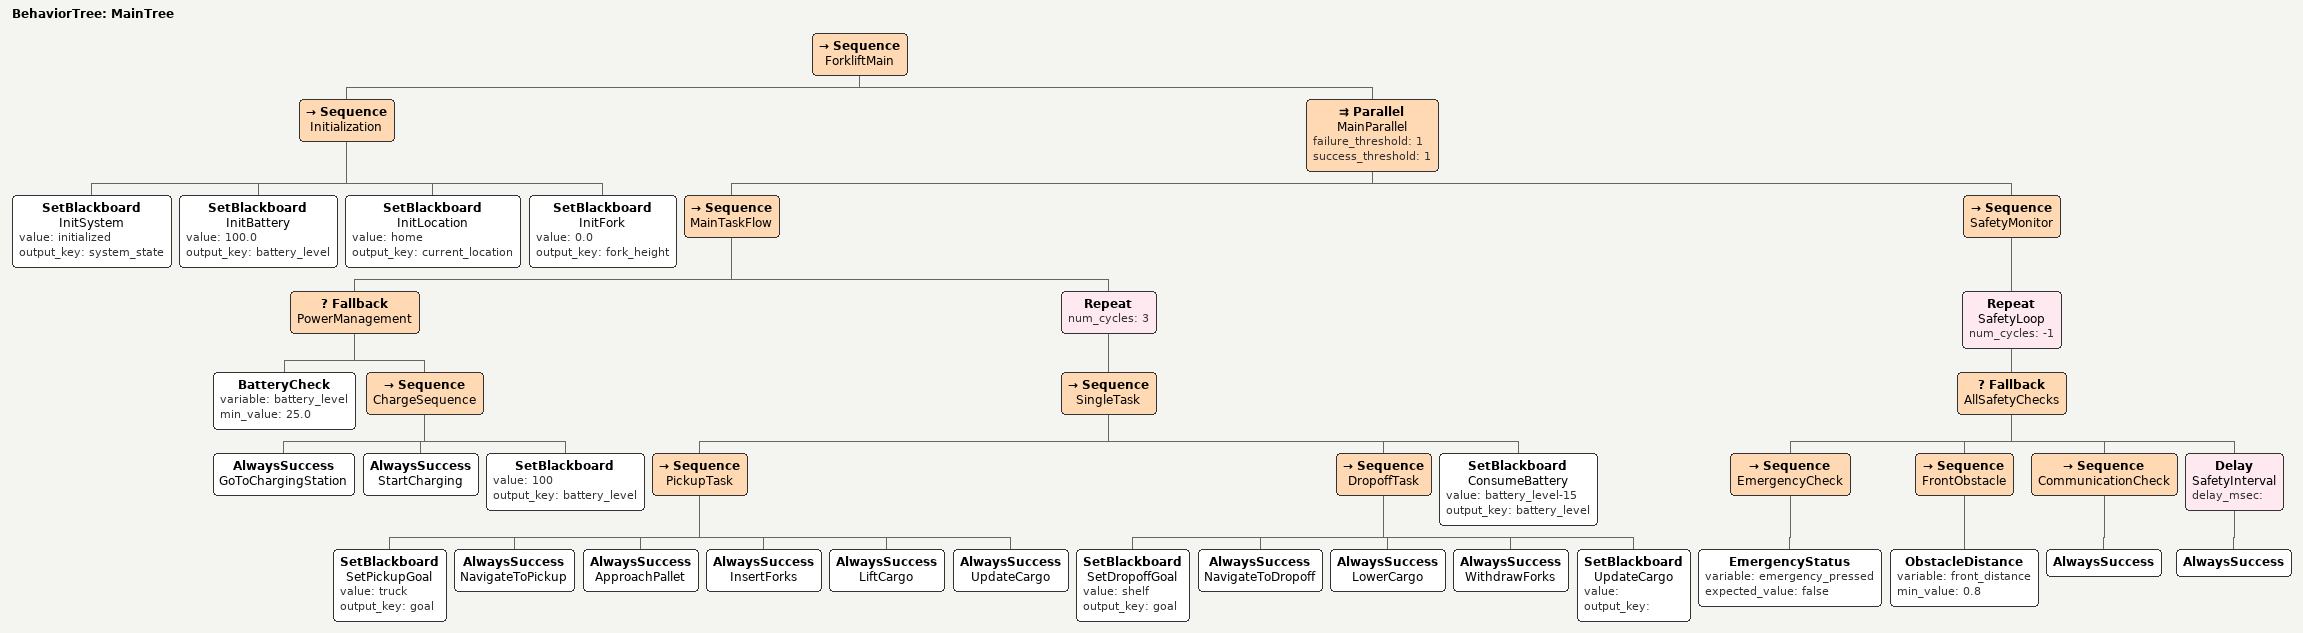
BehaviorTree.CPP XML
<?xml version="1.0" encoding="UTF-8"?>
<root BTCPP_format="3"
      main_tree_to_execute="MainTree">
  <BehaviorTree ID="MainTree">
    <Sequence name="ForkliftMain">
      <Sequence name="Initialization">
        <SetBlackboard name="InitSystem"
                       value="initialized"
                       output_key="system_state"/>
        <SetBlackboard name="InitBattery"
                       value="100.0"
                       output_key="battery_level"/>
        <SetBlackboard name="InitLocation"
                       value="home"
                       output_key="current_location"/>
        <SetBlackboard name="InitFork"
                       value="0.0"
                       output_key="fork_height"/>
      </Sequence>
      <Parallel name="MainParallel"
                failure_threshold="1"
                success_threshold="1">
        <Sequence name="MainTaskFlow">
          <Fallback name="PowerManagement">
            <BatteryCheck variable="battery_level"
                          min_value="25.0"/>
            <Sequence name="ChargeSequence">
              <AlwaysSuccess name="GoToChargingStation"/>
              <AlwaysSuccess name="StartCharging"/>
              <SetBlackboard value="100"
                             output_key="battery_level"/>
            </Sequence>
          </Fallback>
          <Repeat num_cycles="3">
            <Sequence name="SingleTask">
              <Sequence name="PickupTask">
                <SetBlackboard name="SetPickupGoal"
                               value="truck"
                               output_key="goal"/>
                <AlwaysSuccess name="NavigateToPickup"/>
                <AlwaysSuccess name="ApproachPallet"/>
                <AlwaysSuccess name="InsertForks"/>
                <AlwaysSuccess name="LiftCargo"/>
                <AlwaysSuccess name="UpdateCargo"/>
              </Sequence>
              <Sequence name="DropoffTask">
                <SetBlackboard name="SetDropoffGoal"
                               value="shelf"
                               output_key="goal"/>
                <AlwaysSuccess name="NavigateToDropoff"/>
                <AlwaysSuccess name="LowerCargo"/>
                <AlwaysSuccess name="WithdrawForks"/>
                <SetBlackboard name="UpdateCargo"
                               value=""
                               output_key=""/>
              </Sequence>
              <SetBlackboard name="ConsumeBattery"
                             value="battery_level-15"
                             output_key="battery_level"/>
            </Sequence>
          </Repeat>
        </Sequence>
        <Sequence name="SafetyMonitor">
          <Repeat name="SafetyLoop"
                  num_cycles="-1">
            <Fallback name="AllSafetyChecks">
              <Sequence name="EmergencyCheck">
                <EmergencyStatus variable="emergency_pressed"
                                 expected_value="false"/>
              </Sequence>
              <Sequence name="FrontObstacle">
                <ObstacleDistance variable="front_distance"
                                  min_value="0.8"/>
              </Sequence>
              <Sequence name="CommunicationCheck">
                <AlwaysSuccess/>
              </Sequence>
              <Delay name="SafetyInterval"
                     delay_msec="">
                <AlwaysSuccess/>
              </Delay>
            </Fallback>
          </Repeat>
        </Sequence>
      </Parallel>
    </Sequence>
  </BehaviorTree>

</root>
